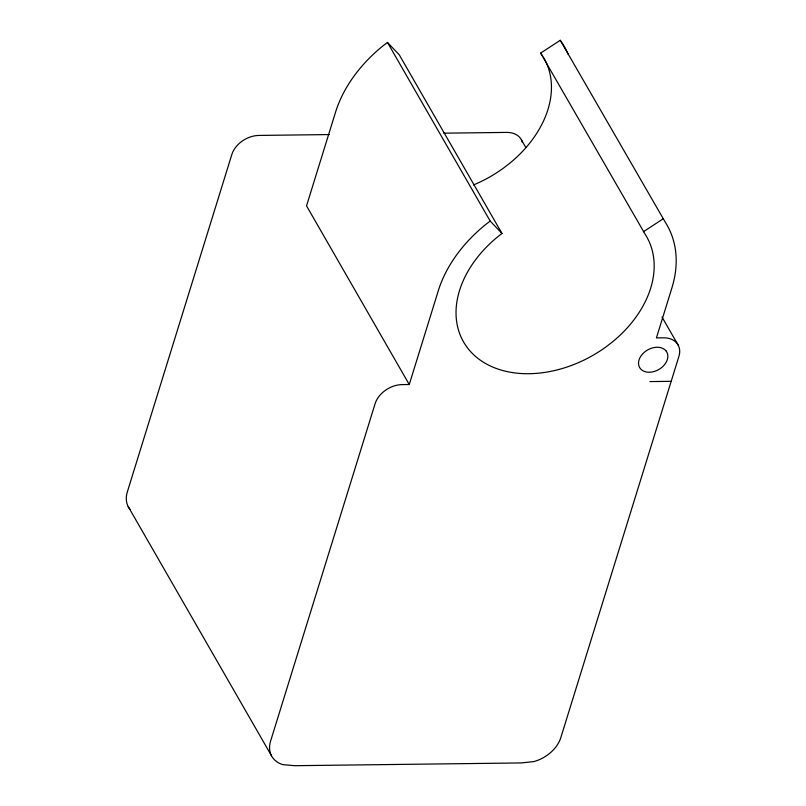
<?xml version="1.0" encoding="UTF-8"?>
<svg xmlns="http://www.w3.org/2000/svg" width="806" height="806" viewBox="0 0 806 806"><rect width="100%" height="100%" fill="white"/><g stroke="black" fill="none" stroke-linecap="round" stroke-linejoin="round"><path stroke-width="1.21" d="M409.257 384.512L438.293 290.765A129.051 92.982 -29.9 0 1 485.464 224.703L490.179 221.056L387.454 42.406L382.739 46.063A129.051 92.982 -29.9 0 0 335.568 112.115L306.532 205.862L409.257 384.512L402.184 384.593A23.465 16.906 -29.9 0 0 375.133 403.605L270.604 741.087A31.283 22.538 -29.9 0 0 282.805 764.622L294.714 765.7L521.24 762.939L533.915 761.569A31.283 22.538 -29.9 0 0 560.845 737.55L678.924 356.323A23.465 16.906 -29.9 0 0 663.499 337.825L656.416 337.916L671.902 287.913A129.051 92.982 -29.9 0 0 665.464 222.516L560.251 40.3L540.635 53.095L645.394 234.667A105.586 76.076 -29.9 0 1 612.076 342.228L606.878 346.248A105.586 76.076 -29.9 0 1 467.551 347.95L464.81 344.021A105.586 76.076 -29.9 0 1 498.128 236.46L501.987 233.468L399.262 54.818L387.454 42.406M643.359 231.745L662.975 218.95M329.332 134.572L258.907 135.428A23.465 16.906 -29.9 0 0 231.856 154.44L127.328 491.922A31.283 22.538 -29.9 0 0 130.139 509.503M443.784 133.171L506.672 132.406A23.465 16.906 -29.9 0 1 522.419 142.42M649.948 381.581L671.186 381.319M490.179 221.056L501.987 233.468M560.251 40.3L562.729 43.867A129.051 92.982 -29.9 0 1 568.109 54.234M540.635 53.095L542.67 56.017M661.998 317.03L678.289 345.351M521.452 139.932L525.824 147.518M128.184 506.551L271.461 755.716M545.591 61.226A105.586 76.076 -29.9 0 1 509.352 163.578L504.153 167.598A105.586 76.076 -29.9 0 1 473.495 184.927M543.294 57.035A105.586 76.076 -29.9 0 1 545.047 60.158M666.149 351.063L665.696 350.519A15.646 11.274 -29.9 0 0 645.908 351.033A15.646 11.274 -29.9 0 0 640.216 368.433L640.669 368.977A15.646 11.274 -29.9 0 0 660.457 368.463A15.646 11.274 -29.9 0 0 666.149 351.063"/></g></svg>
